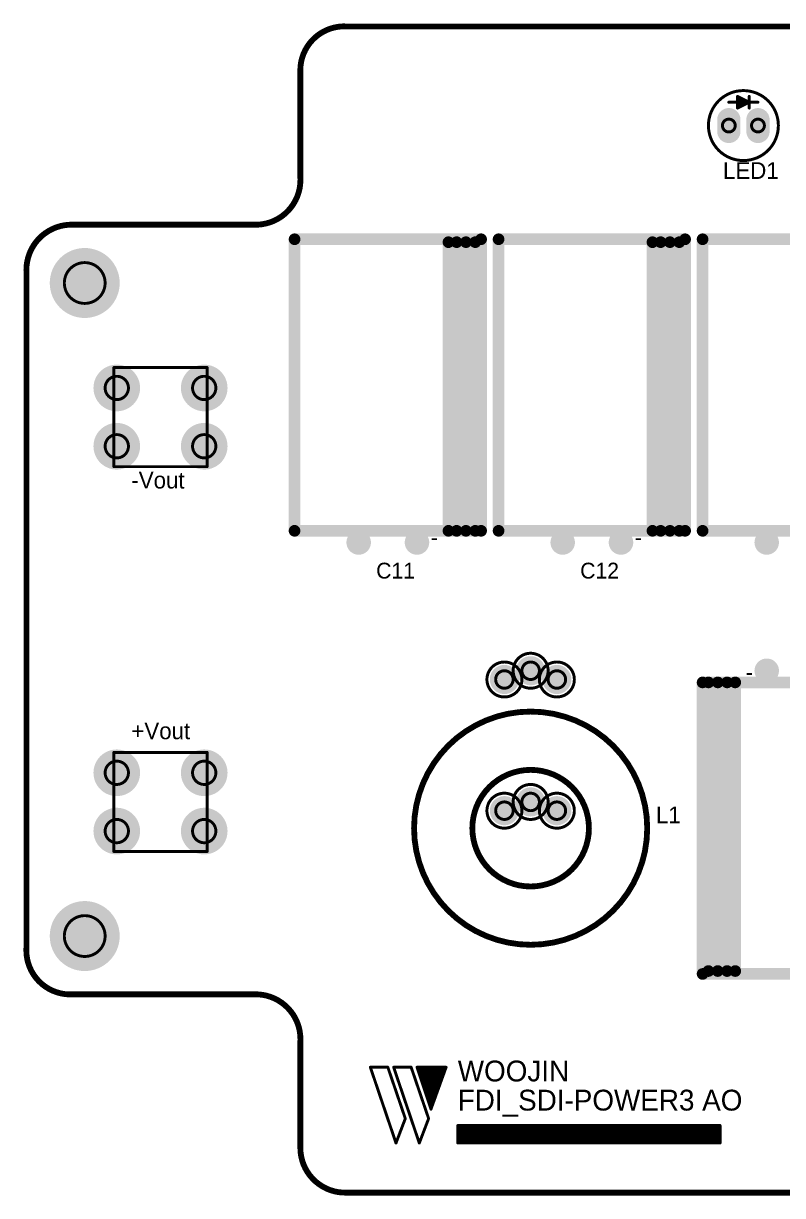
# Model space of a CAD drawing. Extents: x 0 to 128, y 0 to 100.
# Drawn here: x -0.3 to 64.9, y -0.3 to 100.3 of the extents above; entities that cross this region are included whole.
import ezdxf
from ezdxf.enums import TextEntityAlignment as Align

# ---------------------------------------------------------------- set-up
doc = ezdxf.new("R2010")
doc.units = 0
doc.header["$MEASUREMENT"] = 0
for name, color, linetype in [('2DLINES_1', 2, 'Continuous'), ('2DLINES_ALL', 3, 'Continuous'), ('BOARD_OUTLINE', 1, 'Continuous'), ('COMP_OUTLINE_TOP', 9, 'Continuous'), ('PADLAYER_BOTTOM', 6, 'Continuous'), ('PADLAYER_TOP', 5, 'Continuous'), ('TEXT_1', 4, 'Continuous'), ('TOOL_TOP', 7, 'Continuous')]:
    doc.layers.add(name, color=color, linetype=linetype)

msp = doc.modelspace()

# ---------------------------------------------------------------- linework, layer by layer
at = {"layer": '2DLINES_1'}
for points, const_width in [([(62.75, 93.5), (60.25, 93.5)], 0.254), ([(61, 93), (61, 94)], 0.254), ([(61, 94), (62, 93.5)], 0.254), ([(61, 93.25), (61, 93.75)], 0.254), ([(61, 93.75), (61.75, 93.5)], 0.254), ([(62, 93.5), (61, 93)], 0.254), ([(61.75, 93.5), (61, 93.25)], 0.254), ([(62, 93), (62, 94)], 0.254), ([(15.5, 70.75), (7.5, 70.75)], 0.25), ([(7.5, 70.75), (7.5, 62.25)], 0.25), ([(15.5, 62.25), (15.5, 70.75)], 0.25), ([(7.5, 62.25), (15.5, 62.25)], 0.25), ([(15.5, 37.75), (7.5, 37.75)], 0.25), ([(7.5, 37.75), (7.5, 29.25)], 0.25), ([(15.5, 29.25), (15.5, 37.75)], 0.25), ([(7.5, 29.25), (15.5, 29.25)], 0.25), ([(29.5, 10.75), (31.7, 4.25)], 0.25), ([(29.5, 10.75), (31, 10.75)], 0.25), ([(31, 10.75), (32.5, 6.35)], 0.25), ([(31.5, 10.75), (33.7, 4.25)], 0.25), ([(31.5, 10.75), (33, 10.75)], 0.25), ([(33, 10.75), (34.5, 6.35)], 0.25), ([(33.5, 10.75), (34.7, 7.15)], 0.25), ([(33.5, 10.75), (34.7, 7.15)], 0.25), ([(36, 10.75), (33.5, 10.75)], 0.25), ([(33.5, 10.75), (36, 10.75)], 0.25), ([(33.65, 10.6), (35.85, 10.6)], 0.25), ([(33.65, 10.4), (35.85, 10.4)], 0.25), ([(33.75, 10.2), (35.75, 10.2)], 0.25), ([(33.85, 10), (35.65, 10)], 0.25), ([(34.7, 7.15), (36, 10.75)], 0.25), ([(33.85, 9.8), (35.65, 9.8)], 0.25), ([(33.95, 9.6), (35.55, 9.6)], 0.25), ([(34.05, 9.4), (35.45, 9.4)], 0.25), ([(34.15, 9.2), (35.35, 9.2)], 0.25), ([(34.15, 9), (35.25, 9)], 0.25), ([(34.25, 8.8), (35.15, 8.8)], 0.25), ([(34.25, 8.6), (35.15, 8.6)], 0.25), ([(34.35, 8.4), (35.05, 8.4)], 0.25), ([(34.35, 8.2), (35.05, 8.2)], 0.25), ([(34.45, 8), (34.95, 8)], 0.25), ([(34.55, 7.8), (34.85, 7.8)], 0.25), ([(34.55, 7.6), (34.85, 7.6)], 0.25), ([(31.7, 4.25), (32.5, 6.35)], 0.25), ([(33.7, 4.25), (34.5, 6.35)], 0.25), ([(59.5, 5.75), (37, 5.75)], 0.25), ([(37, 5.75), (37, 4.25)], 0.25), ([(37.2, 5.7), (59.4, 5.7)], 0.25), ([(37.2, 4.3), (37.2, 5.7)], 0.25), ([(37.25, 5.5), (59.25, 5.5)], 0.25), ([(37.25, 4.5), (37.25, 5.5)], 0.25), ([(37.4, 5.4), (59.2, 5.4)], 0.25), ([(37.4, 4.6), (37.4, 5.4)], 0.25), ([(37.5, 5.25), (59, 5.25)], 0.25), ([(37.5, 4.75), (37.5, 5.25)], 0.25), ([(37.6, 5.2), (58.9, 5.2)], 0.25), ([(37.6, 4.8), (37.6, 5.2)], 0.25), ([(58.8, 5.1), (37.7, 5.1)], 0.25), ([(37.7, 5.1), (37.7, 4.9)], 0.25), ([(58.8, 4.9), (58.8, 5.1)], 0.25), ([(58.9, 5.2), (58.9, 4.8)], 0.25), ([(59, 5.25), (59, 4.75)], 0.25), ([(59.2, 5.4), (59.2, 4.6)], 0.25), ([(59.25, 5.5), (59.25, 4.5)], 0.25), ([(59.4, 5.7), (59.4, 4.3)], 0.25), ([(59.5, 4.25), (59.5, 5.75)], 0.25), ([(37, 4.25), (59.5, 4.25)], 0.25), ([(59.4, 4.3), (37.2, 4.3)], 0.25), ([(59.25, 4.5), (37.25, 4.5)], 0.25), ([(59.2, 4.6), (37.4, 4.6)], 0.25), ([(59, 4.75), (37.5, 4.75)], 0.25), ([(58.9, 4.8), (37.6, 4.8)], 0.25), ([(37.7, 4.9), (58.8, 4.9)], 0.25)]:
    msp.add_lwpolyline(points, dxfattribs=dict(at, const_width=const_width))
for points, const_width in [([(60.1865, 93.5, 1), (60.3135, 93.5, 1)], 0.127), ([(60.9365, 94, 1), (61.0635, 94, 1)], 0.127), ([(60.9365, 94, 1), (61.0635, 94, 1)], 0.127), ([(60.9365, 93.75, 1), (61.0635, 93.75, 1)], 0.127), ([(60.9365, 93.75, 1), (61.0635, 93.75, 1)], 0.127), ([(61.6865, 93.5, 1), (61.8135, 93.5, 1)], 0.127), ([(61.6865, 93.5, 1), (61.8135, 93.5, 1)], 0.127), ([(61.9365, 94, 1), (62.0635, 94, 1)], 0.127), ([(61.9365, 93.5, 1), (62.0635, 93.5, 1)], 0.127), ([(61.9365, 93.5, 1), (62.0635, 93.5, 1)], 0.127), ([(62.6865, 93.5, 1), (62.8135, 93.5, 1)], 0.127), ([(60.9365, 93.25, 1), (61.0635, 93.25, 1)], 0.127), ([(60.9365, 93.25, 1), (61.0635, 93.25, 1)], 0.127), ([(60.9365, 93, 1), (61.0635, 93, 1)], 0.127), ([(60.9365, 93, 1), (61.0635, 93, 1)], 0.127), ([(61.9365, 93, 1), (62.0635, 93, 1)], 0.127), ([(7.4375, 70.75, 1), (7.5625, 70.75, 1)], 0.125), ([(7.4375, 70.75, 1), (7.5625, 70.75, 1)], 0.125), ([(15.4375, 70.75, 1), (15.5625, 70.75, 1)], 0.125), ([(15.4375, 70.75, 1), (15.5625, 70.75, 1)], 0.125), ([(7.4375, 62.25, 1), (7.5625, 62.25, 1)], 0.125), ([(7.4375, 62.25, 1), (7.5625, 62.25, 1)], 0.125), ([(15.4375, 62.25, 1), (15.5625, 62.25, 1)], 0.125), ([(15.4375, 62.25, 1), (15.5625, 62.25, 1)], 0.125), ([(7.4375, 37.75, 1), (7.5625, 37.75, 1)], 0.125), ([(7.4375, 37.75, 1), (7.5625, 37.75, 1)], 0.125), ([(15.4375, 37.75, 1), (15.5625, 37.75, 1)], 0.125), ([(15.4375, 37.75, 1), (15.5625, 37.75, 1)], 0.125), ([(7.4375, 29.25, 1), (7.5625, 29.25, 1)], 0.125), ([(7.4375, 29.25, 1), (7.5625, 29.25, 1)], 0.125), ([(15.4375, 29.25, 1), (15.5625, 29.25, 1)], 0.125), ([(15.4375, 29.25, 1), (15.5625, 29.25, 1)], 0.125), ([(29.4375, 10.75, 1), (29.5625, 10.75, 1)], 0.125), ([(29.4375, 10.75, 1), (29.5625, 10.75, 1)], 0.125), ([(30.9375, 10.75, 1), (31.0625, 10.75, 1)], 0.125), ([(30.9375, 10.75, 1), (31.0625, 10.75, 1)], 0.125), ([(31.4375, 10.75, 1), (31.5625, 10.75, 1)], 0.125), ([(31.4375, 10.75, 1), (31.5625, 10.75, 1)], 0.125), ([(32.9375, 10.75, 1), (33.0625, 10.75, 1)], 0.125), ([(32.9375, 10.75, 1), (33.0625, 10.75, 1)], 0.125), ([(33.4375, 10.75, 1), (33.5625, 10.75, 1)], 0.125), ([(33.4375, 10.75, 1), (33.5625, 10.75, 1)], 0.125), ([(33.4375, 10.75, 1), (33.5625, 10.75, 1)], 0.125), ([(33.4375, 10.75, 1), (33.5625, 10.75, 1)], 0.125), ([(33.5875, 10.6, 1), (33.7125, 10.6, 1)], 0.125), ([(33.5875, 10.4, 1), (33.7125, 10.4, 1)], 0.125), ([(33.6875, 10.2, 1), (33.8125, 10.2, 1)], 0.125), ([(33.7875, 10, 1), (33.9125, 10, 1)], 0.125), ([(35.5875, 10, 1), (35.7125, 10, 1)], 0.125), ([(35.6875, 10.2, 1), (35.8125, 10.2, 1)], 0.125), ([(35.7875, 10.6, 1), (35.9125, 10.6, 1)], 0.125), ([(35.7875, 10.4, 1), (35.9125, 10.4, 1)], 0.125), ([(35.9375, 10.75, 1), (36.0625, 10.75, 1)], 0.125), ([(35.9375, 10.75, 1), (36.0625, 10.75, 1)], 0.125), ([(35.9375, 10.75, 1), (36.0625, 10.75, 1)], 0.125), ([(33.7875, 9.8, 1), (33.9125, 9.8, 1)], 0.125), ([(33.8875, 9.6, 1), (34.0125, 9.6, 1)], 0.125), ([(33.9875, 9.4, 1), (34.1125, 9.4, 1)], 0.125), ([(34.0875, 9.2, 1), (34.2125, 9.2, 1)], 0.125), ([(34.0875, 9, 1), (34.2125, 9, 1)], 0.125), ([(35.1875, 9, 1), (35.3125, 9, 1)], 0.125), ([(35.2875, 9.2, 1), (35.4125, 9.2, 1)], 0.125), ([(35.3875, 9.4, 1), (35.5125, 9.4, 1)], 0.125), ([(35.4875, 9.6, 1), (35.6125, 9.6, 1)], 0.125), ([(35.5875, 9.8, 1), (35.7125, 9.8, 1)], 0.125), ([(34.1875, 8.8, 1), (34.3125, 8.8, 1)], 0.125), ([(34.1875, 8.6, 1), (34.3125, 8.6, 1)], 0.125), ([(34.2875, 8.4, 1), (34.4125, 8.4, 1)], 0.125), ([(34.2875, 8.2, 1), (34.4125, 8.2, 1)], 0.125), ([(34.3875, 8, 1), (34.5125, 8, 1)], 0.125), ([(34.8875, 8, 1), (35.0125, 8, 1)], 0.125), ([(34.9875, 8.4, 1), (35.1125, 8.4, 1)], 0.125), ([(34.9875, 8.2, 1), (35.1125, 8.2, 1)], 0.125), ([(35.0875, 8.8, 1), (35.2125, 8.8, 1)], 0.125), ([(35.0875, 8.6, 1), (35.2125, 8.6, 1)], 0.125), ([(34.4875, 7.8, 1), (34.6125, 7.8, 1)], 0.125), ([(34.4875, 7.6, 1), (34.6125, 7.6, 1)], 0.125), ([(34.6375, 7.15, 1), (34.7625, 7.15, 1)], 0.125), ([(34.6375, 7.15, 1), (34.7625, 7.15, 1)], 0.125), ([(34.6375, 7.15, 1), (34.7625, 7.15, 1)], 0.125), ([(34.7875, 7.8, 1), (34.9125, 7.8, 1)], 0.125), ([(34.7875, 7.6, 1), (34.9125, 7.6, 1)], 0.125), ([(32.4375, 6.35, 1), (32.5625, 6.35, 1)], 0.125), ([(32.4375, 6.35, 1), (32.5625, 6.35, 1)], 0.125), ([(34.4375, 6.35, 1), (34.5625, 6.35, 1)], 0.125), ([(34.4375, 6.35, 1), (34.5625, 6.35, 1)], 0.125), ([(36.9375, 5.75, 1), (37.0625, 5.75, 1)], 0.125), ([(36.9375, 5.75, 1), (37.0625, 5.75, 1)], 0.125), ([(37.1375, 5.7, 1), (37.2625, 5.7, 1)], 0.125), ([(37.1375, 5.7, 1), (37.2625, 5.7, 1)], 0.125), ([(37.1875, 5.5, 1), (37.3125, 5.5, 1)], 0.125), ([(37.1875, 5.5, 1), (37.3125, 5.5, 1)], 0.125), ([(37.3375, 5.4, 1), (37.4625, 5.4, 1)], 0.125), ([(37.3375, 5.4, 1), (37.4625, 5.4, 1)], 0.125), ([(37.4375, 5.25, 1), (37.5625, 5.25, 1)], 0.125), ([(37.4375, 5.25, 1), (37.5625, 5.25, 1)], 0.125), ([(37.5375, 5.2, 1), (37.6625, 5.2, 1)], 0.125), ([(37.5375, 5.2, 1), (37.6625, 5.2, 1)], 0.125), ([(37.6375, 5.1, 1), (37.7625, 5.1, 1)], 0.125), ([(37.6375, 5.1, 1), (37.7625, 5.1, 1)], 0.125), ([(58.7375, 5.1, 1), (58.8625, 5.1, 1)], 0.125), ([(58.7375, 5.1, 1), (58.8625, 5.1, 1)], 0.125), ([(58.8375, 5.2, 1), (58.9625, 5.2, 1)], 0.125), ([(58.8375, 5.2, 1), (58.9625, 5.2, 1)], 0.125), ([(58.9375, 5.25, 1), (59.0625, 5.25, 1)], 0.125), ([(58.9375, 5.25, 1), (59.0625, 5.25, 1)], 0.125), ([(59.1375, 5.4, 1), (59.2625, 5.4, 1)], 0.125), ([(59.1375, 5.4, 1), (59.2625, 5.4, 1)], 0.125), ([(59.1875, 5.5, 1), (59.3125, 5.5, 1)], 0.125), ([(59.1875, 5.5, 1), (59.3125, 5.5, 1)], 0.125), ([(59.3375, 5.7, 1), (59.4625, 5.7, 1)], 0.125), ([(59.3375, 5.7, 1), (59.4625, 5.7, 1)], 0.125), ([(59.4375, 5.75, 1), (59.5625, 5.75, 1)], 0.125), ([(59.4375, 5.75, 1), (59.5625, 5.75, 1)], 0.125), ([(31.6375, 4.25, 1), (31.7625, 4.25, 1)], 0.125), ([(31.6375, 4.25, 1), (31.7625, 4.25, 1)], 0.125), ([(33.6375, 4.25, 1), (33.7625, 4.25, 1)], 0.125), ([(33.6375, 4.25, 1), (33.7625, 4.25, 1)], 0.125), ([(36.9375, 4.25, 1), (37.0625, 4.25, 1)], 0.125), ([(36.9375, 4.25, 1), (37.0625, 4.25, 1)], 0.125), ([(37.1375, 4.3, 1), (37.2625, 4.3, 1)], 0.125), ([(37.1375, 4.3, 1), (37.2625, 4.3, 1)], 0.125), ([(37.1875, 4.5, 1), (37.3125, 4.5, 1)], 0.125), ([(37.1875, 4.5, 1), (37.3125, 4.5, 1)], 0.125), ([(37.3375, 4.6, 1), (37.4625, 4.6, 1)], 0.125), ([(37.3375, 4.6, 1), (37.4625, 4.6, 1)], 0.125), ([(37.4375, 4.75, 1), (37.5625, 4.75, 1)], 0.125), ([(37.4375, 4.75, 1), (37.5625, 4.75, 1)], 0.125), ([(37.5375, 4.8, 1), (37.6625, 4.8, 1)], 0.125), ([(37.5375, 4.8, 1), (37.6625, 4.8, 1)], 0.125), ([(37.6375, 4.9, 1), (37.7625, 4.9, 1)], 0.125), ([(37.6375, 4.9, 1), (37.7625, 4.9, 1)], 0.125), ([(58.7375, 4.9, 1), (58.8625, 4.9, 1)], 0.125), ([(58.7375, 4.9, 1), (58.8625, 4.9, 1)], 0.125), ([(58.8375, 4.8, 1), (58.9625, 4.8, 1)], 0.125), ([(58.8375, 4.8, 1), (58.9625, 4.8, 1)], 0.125), ([(58.9375, 4.75, 1), (59.0625, 4.75, 1)], 0.125), ([(58.9375, 4.75, 1), (59.0625, 4.75, 1)], 0.125), ([(59.1375, 4.6, 1), (59.2625, 4.6, 1)], 0.125), ([(59.1375, 4.6, 1), (59.2625, 4.6, 1)], 0.125), ([(59.1875, 4.5, 1), (59.3125, 4.5, 1)], 0.125), ([(59.1875, 4.5, 1), (59.3125, 4.5, 1)], 0.125), ([(59.3375, 4.3, 1), (59.4625, 4.3, 1)], 0.125), ([(59.3375, 4.3, 1), (59.4625, 4.3, 1)], 0.125), ([(59.4375, 4.25, 1), (59.5625, 4.25, 1)], 0.125), ([(59.4375, 4.25, 1), (59.5625, 4.25, 1)], 0.125)]:
    msp.add_lwpolyline(points, format="xyb", close=True, dxfattribs=dict(at, const_width=const_width))
at = {"layer": '2DLINES_1', "const_width": 0.5}
msp.add_lwpolyline([(33.25, 31.25, 1), (53.25, 31.25, 1), (33.25, 31.25)], format="xyb", dxfattribs=at)
at = {"layer": '2DLINES_ALL', "const_width": 0.5}
msp.add_lwpolyline([(38.25, 31.25, 1), (48.25, 31.25, 1), (38.25, 31.25)], format="xyb", dxfattribs=at)
at = {"layer": 'BOARD_OUTLINE', "const_width": 0.5}
for points in [[(23.49276, 96.23366, -0.43248), (27.5, 100)], [(27.5, 100), (105.5, 100, -0.420361)], [(23.5, 96, -0.015491), (23.49276, 96.23366, -0.43248)], [(19.5, 83, 0.426521), (23.50336, 86.83929, 0.010459)], [(23.50336, 86.83929, 0.010459), (23.5, 87)], [(-0.00201, 79.125, -0.42369), (4, 83)], [(4, 83), (19.5, 83, 0.426521)], [(0, 79), (-0.00201, 79.125, -0.42369)], [(-0.00714, 20.76786, -0.015384), (0, 21)], [(4, 17, -0.432353), (-0.00714, 20.76786, -0.015384)], [(19.5, 17), (4, 17, -0.432353)], [(23.50336, 13.16072, 0.426521), (19.5, 17)], [(23.5, 13, 0.01046), (23.50336, 13.16072, 0.426521)], [(23.5, 4), (23.5, 13, 0.01046)], [(23.49663, 3.83909, -0.010472), (23.5, 4)], [(27.5, 0, -0.426536), (23.49663, 3.83909, -0.010472)], [(105.5, 0), (27.5, 0, -0.426536)]]:
    msp.add_lwpolyline(points, format="xyb", dxfattribs=at)
at = {"layer": 'BOARD_OUTLINE', "const_width": 0.25}
for points in [[(27.375, 100, 1), (27.625, 100, 1)], [(27.375, 100, 1), (27.625, 100, 1)], [(23.36776, 96.23366, 1), (23.61776, 96.23366, 1)], [(23.36776, 96.23366, 1), (23.61776, 96.23366, 1)], [(23.375, 96, 1), (23.625, 96, 1)], [(23.375, 96, 1), (23.625, 96, 1)], [(23.375, 87, 1), (23.625, 87, 1)], [(23.375, 87, 1), (23.625, 87, 1)], [(23.37836, 86.83929, 1), (23.62836, 86.83929, 1)], [(23.37836, 86.83929, 1), (23.62836, 86.83929, 1)], [(3.875, 83, 1), (4.125, 83, 1)], [(3.875, 83, 1), (4.125, 83, 1)], [(19.375, 83, 1), (19.625, 83, 1)], [(19.375, 83, 1), (19.625, 83, 1)], [(-0.12701, 79.125, 1), (0.12299, 79.125, 1)], [(-0.12701, 79.125, 1), (0.12299, 79.125, 1)], [(-0.125, 79, 1), (0.125, 79, 1)], [(-0.125, 79, 1), (0.125, 79, 1)], [(-0.125, 21, 1), (0.125, 21, 1)], [(-0.125, 21, 1), (0.125, 21, 1)], [(-0.13214, 20.76786, 1), (0.11786, 20.76786, 1)], [(-0.13214, 20.76786, 1), (0.11786, 20.76786, 1)], [(3.875, 17, 1), (4.125, 17, 1)], [(3.875, 17, 1), (4.125, 17, 1)], [(19.375, 17, 1), (19.625, 17, 1)], [(19.375, 17, 1), (19.625, 17, 1)], [(23.375, 13, 1), (23.625, 13, 1)], [(23.375, 13, 1), (23.625, 13, 1)], [(23.37836, 13.16072, 1), (23.62836, 13.16072, 1)], [(23.37836, 13.16072, 1), (23.62836, 13.16072, 1)], [(23.37163, 3.83909, 1), (23.62163, 3.83909, 1)], [(23.37163, 3.83909, 1), (23.62163, 3.83909, 1)], [(23.375, 4, 1), (23.625, 4, 1)], [(23.375, 4, 1), (23.625, 4, 1)], [(27.375, 0, 1), (27.625, 0, 1)], [(27.375, 0, 1), (27.625, 0, 1)]]:
    msp.add_lwpolyline(points, format="xyb", close=True, dxfattribs=at)
at = {"layer": 'BOARD_OUTLINE', "const_width": 0.5}
for points in [[(23.5, 87), (23.5, 96)], [(0, 21), (0, 79)]]:
    msp.add_lwpolyline(points, dxfattribs=at)
at = {"layer": 'COMP_OUTLINE_TOP', "const_width": 0.254}
for points in [[(58.5, 91.5, 1), (64.5, 91.5, 1), (58.5, 91.5)], [(41.75, 44.75, 1), (44.75, 44.75, 1), (41.75, 44.75)], [(39.5, 44, 1), (42.5, 44, 1), (39.5, 44)], [(44, 44, 1), (47, 44, 1), (44, 44)], [(39.5, 32.75, 1), (42.5, 32.75, 1), (39.5, 32.75)], [(41.75, 33.5, 1), (44.75, 33.5, 1), (41.75, 33.5)], [(44, 32.75, 1), (47, 32.75, 1), (44, 32.75)]]:
    msp.add_lwpolyline(points, format="xyb", dxfattribs=at)
at = {"layer": 'COMP_OUTLINE_TOP', "const_width": 1}
for points in [[(23, 56.75), (23, 81.75)], [(23, 81.75), (39, 81.75)], [(36.2, 81.5), (36.2, 56.75)], [(36.9, 81.5), (36.9, 56.75)], [(37.7, 56.75), (37.7, 81.5)], [(38.5, 81.5), (38.5, 56.75)], [(39, 81.75), (39, 56.75)], [(40.5, 56.75), (40.5, 81.75)], [(40.5, 81.75), (56.5, 81.75)], [(53.7, 81.5), (53.7, 56.75)], [(54.4, 81.5), (54.4, 56.75)], [(55.2, 56.75), (55.2, 81.5)], [(56, 81.5), (56, 56.75)], [(56.5, 81.75), (56.5, 56.75)], [(58, 56.75), (58, 81.75)], [(58, 81.75), (74, 81.75)], [(39, 56.75), (23, 56.75)], [(56.5, 56.75), (40.5, 56.75)], [(74, 56.75), (58, 56.75)], [(58.00001, 18.75), (58, 43.75)], [(58, 43.75), (74, 43.75)], [(58.50001, 19), (58.5, 43.75)], [(59.3, 43.75), (59.30001, 19)], [(60.10001, 19), (60.1, 43.75)], [(60.80001, 19), (60.8, 43.75)], [(74.00001, 18.75), (58.00001, 18.75)]]:
    msp.add_lwpolyline(points, dxfattribs=at)
at = {"layer": 'COMP_OUTLINE_TOP', "const_width": 0.5}
for points in [[(22.75, 81.75, 1), (23.25, 81.75, 1)], [(22.75, 81.75, 1), (23.25, 81.75, 1)], [(35.95, 81.5, 1), (36.45, 81.5, 1)], [(36.65, 81.5, 1), (37.15, 81.5, 1)], [(37.45, 81.5, 1), (37.95, 81.5, 1)], [(38.25, 81.5, 1), (38.75, 81.5, 1)], [(38.75, 81.75, 1), (39.25, 81.75, 1)], [(38.75, 81.75, 1), (39.25, 81.75, 1)], [(40.25, 81.75, 1), (40.75, 81.75, 1)], [(40.25, 81.75, 1), (40.75, 81.75, 1)], [(53.45, 81.5, 1), (53.95, 81.5, 1)], [(54.15, 81.5, 1), (54.65, 81.5, 1)], [(54.95, 81.5, 1), (55.45, 81.5, 1)], [(55.75, 81.5, 1), (56.25, 81.5, 1)], [(56.25, 81.75, 1), (56.75, 81.75, 1)], [(56.25, 81.75, 1), (56.75, 81.75, 1)], [(57.75, 81.75, 1), (58.25, 81.75, 1)], [(57.75, 81.75, 1), (58.25, 81.75, 1)], [(22.75, 56.75, 1), (23.25, 56.75, 1)], [(22.75, 56.75, 1), (23.25, 56.75, 1)], [(35.95, 56.75, 1), (36.45, 56.75, 1)], [(36.65, 56.75, 1), (37.15, 56.75, 1)], [(37.45, 56.75, 1), (37.95, 56.75, 1)], [(38.25, 56.75, 1), (38.75, 56.75, 1)], [(38.75, 56.75, 1), (39.25, 56.75, 1)], [(38.75, 56.75, 1), (39.25, 56.75, 1)], [(40.25, 56.75, 1), (40.75, 56.75, 1)], [(40.25, 56.75, 1), (40.75, 56.75, 1)], [(53.45, 56.75, 1), (53.95, 56.75, 1)], [(54.15, 56.75, 1), (54.65, 56.75, 1)], [(54.95, 56.75, 1), (55.45, 56.75, 1)], [(55.75, 56.75, 1), (56.25, 56.75, 1)], [(56.25, 56.75, 1), (56.75, 56.75, 1)], [(56.25, 56.75, 1), (56.75, 56.75, 1)], [(57.75, 56.75, 1), (58.25, 56.75, 1)], [(57.75, 56.75, 1), (58.25, 56.75, 1)], [(57.75, 43.75, 1), (58.25, 43.75, 1)], [(57.75, 43.75, 1), (58.25, 43.75, 1)], [(58.25, 43.75, 1), (58.75, 43.75, 1)], [(59.05, 43.75, 1), (59.55, 43.75, 1)], [(59.85, 43.75, 1), (60.35, 43.75, 1)], [(60.55, 43.75, 1), (61.05, 43.75, 1)], [(57.75001, 18.75, 1), (58.25001, 18.75, 1)], [(57.75001, 18.75, 1), (58.25001, 18.75, 1)], [(58.25001, 19, 1), (58.75001, 19, 1)], [(59.05001, 19, 1), (59.55001, 19, 1)], [(59.85001, 19, 1), (60.35001, 19, 1)], [(60.55001, 19, 1), (61.05001, 19, 1)]]:
    msp.add_lwpolyline(points, format="xyb", close=True, dxfattribs=at)
at = {"layer": 'PADLAYER_BOTTOM'}
for points, const_width in [([(59.75, 92, 1), (60.75, 92, 1)], 1), ([(62.25, 92, 1), (63.25, 92, 1)], 1), ([(59.75, 91, 1), (60.75, 91, 1)], 1), ([(62.25, 91, 1), (63.25, 91, 1)], 1), ([(3.5, 78, 1), (6.5, 78, 1)], 3), ([(6.75, 69, 1), (8.75, 69, 1)], 2), ([(14.25, 69, 1), (16.25, 69, 1)], 2), ([(6.75, 64, 1), (8.75, 64, 1)], 2), ([(14.25, 64, 1), (16.25, 64, 1)], 2), ([(28, 55.75, 1), (29, 55.75, 1)], 1), ([(33, 55.75, 1), (34, 55.75, 1)], 1), ([(45.5, 55.75, 1), (46.5, 55.75, 1)], 1), ([(50.5, 55.75, 1), (51.5, 55.75, 1)], 1), ([(63, 55.75, 1), (64, 55.75, 1)], 1), ([(40.375, 44, 1), (41.625, 44, 1)], 1.25), ([(42.625, 44.75, 1), (43.875, 44.75, 1)], 1.25), ([(44.875, 44, 1), (46.125, 44, 1)], 1.25), ([(63, 44.75, 1), (64, 44.75, 1)], 1), ([(6.75, 36, 1), (8.75, 36, 1)], 2), ([(14.25, 36, 1), (16.25, 36, 1)], 2), ([(42.625, 33.5, 1), (43.875, 33.5, 1)], 1.25), ([(40.375, 32.75, 1), (41.625, 32.75, 1)], 1.25), ([(44.875, 32.75, 1), (46.125, 32.75, 1)], 1.25), ([(6.75, 31, 1), (8.75, 31, 1)], 2), ([(14.25, 31, 1), (16.25, 31, 1)], 2), ([(3.5, 22, 1), (6.5, 22, 1)], 3)]:
    msp.add_lwpolyline(points, format="xyb", close=True, dxfattribs=dict(at, const_width=const_width))
for points in [[(61.25, 91), (61.25, 92), (59.25, 91), (59.25, 92)], [(63.75, 91), (63.75, 92), (61.75, 91), (61.75, 92)]]:
    msp.add_solid(points, dxfattribs=at)
at = {"layer": 'PADLAYER_TOP'}
for points, const_width in [([(59.75, 92, 1), (60.75, 92, 1)], 1), ([(62.25, 92, 1), (63.25, 92, 1)], 1), ([(59.75, 91, 1), (60.75, 91, 1)], 1), ([(62.25, 91, 1), (63.25, 91, 1)], 1), ([(3.5, 78, 1), (6.5, 78, 1)], 3), ([(6.75, 69, 1), (8.75, 69, 1)], 2), ([(14.25, 69, 1), (16.25, 69, 1)], 2), ([(6.75, 64, 1), (8.75, 64, 1)], 2), ([(14.25, 64, 1), (16.25, 64, 1)], 2), ([(28, 55.75, 1), (29, 55.75, 1)], 1), ([(33, 55.75, 1), (34, 55.75, 1)], 1), ([(45.5, 55.75, 1), (46.5, 55.75, 1)], 1), ([(50.5, 55.75, 1), (51.5, 55.75, 1)], 1), ([(63, 55.75, 1), (64, 55.75, 1)], 1), ([(40.375, 44, 1), (41.625, 44, 1)], 1.25), ([(42.625, 44.75, 1), (43.875, 44.75, 1)], 1.25), ([(44.875, 44, 1), (46.125, 44, 1)], 1.25), ([(63, 44.75, 1), (64, 44.75, 1)], 1), ([(6.75, 36, 1), (8.75, 36, 1)], 2), ([(14.25, 36, 1), (16.25, 36, 1)], 2), ([(42.625, 33.5, 1), (43.875, 33.5, 1)], 1.25), ([(40.375, 32.75, 1), (41.625, 32.75, 1)], 1.25), ([(44.875, 32.75, 1), (46.125, 32.75, 1)], 1.25), ([(6.75, 31, 1), (8.75, 31, 1)], 2), ([(14.25, 31, 1), (16.25, 31, 1)], 2), ([(3.5, 22, 1), (6.5, 22, 1)], 3)]:
    msp.add_lwpolyline(points, format="xyb", close=True, dxfattribs=dict(at, const_width=const_width))
for points in [[(61.25, 91), (61.25, 92), (59.25, 91), (59.25, 92)], [(63.75, 91), (63.75, 92), (61.75, 91), (61.75, 92)]]:
    msp.add_solid(points, dxfattribs=at)
at = {"layer": 'TOOL_TOP'}
for points, const_width in [([(59.7, 91.5, 1), (60.8, 91.5, 1), (59.7, 91.5)], 0.254), ([(62.2, 91.5, 1), (63.3, 91.5, 1), (62.2, 91.5)], 0.254), ([(3.25, 78, 1), (6.75, 78, 1), (3.25, 78)], 0.25), ([(6.75, 69, 1), (8.75, 69, 1), (6.75, 69)], 0.25), ([(14.25, 69, 1), (16.25, 69, 1), (14.25, 69)], 0.25), ([(6.75, 64, 1), (8.75, 64, 1), (6.75, 64)], 0.25), ([(14.25, 64, 1), (16.25, 64, 1), (14.25, 64)], 0.25), ([(27.95, 55.75, 1), (29.05, 55.75, 1), (27.95, 55.75)], 1), ([(32.95, 55.75, 1), (34.05, 55.75, 1), (32.95, 55.75)], 1), ([(45.45, 55.75, 1), (46.55, 55.75, 1), (45.45, 55.75)], 1), ([(50.45, 55.75, 1), (51.55, 55.75, 1), (50.45, 55.75)], 1), ([(62.95, 55.75, 1), (64.05, 55.75, 1), (62.95, 55.75)], 1), ([(42.5, 44.75, 1), (44, 44.75, 1), (42.5, 44.75)], 0.254), ([(62.95, 44.75, 1), (64.05, 44.75, 1), (62.95, 44.75)], 1), ([(40.25, 44, 1), (41.75, 44, 1), (40.25, 44)], 0.254), ([(44.75, 44, 1), (46.25, 44, 1), (44.75, 44)], 0.254), ([(6.75, 36, 1), (8.75, 36, 1), (6.75, 36)], 0.25), ([(14.25, 36, 1), (16.25, 36, 1), (14.25, 36)], 0.25), ([(42.5, 33.5, 1), (44, 33.5, 1), (42.5, 33.5)], 0.254), ([(40.25, 32.75, 1), (41.75, 32.75, 1), (40.25, 32.75)], 0.254), ([(44.75, 32.75, 1), (46.25, 32.75, 1), (44.75, 32.75)], 0.254), ([(6.75, 31, 1), (8.75, 31, 1), (6.75, 31)], 0.25), ([(14.25, 31, 1), (16.25, 31, 1), (14.25, 31)], 0.25), ([(3.25, 22, 1), (6.75, 22, 1), (3.25, 22)], 0.25)]:
    msp.add_lwpolyline(points, format="xyb", dxfattribs=dict(at, const_width=const_width))

# ---------------------------------------------------------------- texts
at = {"layer": 'TEXT_1'}
for s, height, p in [('LED1', 1.42858, (59.75, 86.5)), ('-Vout', 1.42858, (9, 59.95)), ('-', 1.42858, (34.675, 55.05)), ('-', 1.42858, (52.175, 55.05)), ('C11', 1.357151, (30, 52.25)), ('C12', 1.357151, (47.5, 52.25)), ('+Vout', 1.42858, (9, 38.45)), ('WOOJIN', 1.785725, (37, 9)), ('FDI_SDI-POWER3 AO', 1.785725, (37, 6.5))]:
    msp.add_text(s, height=height, dxfattribs=at).set_placement(p, align=Align.BOTTOM_LEFT)
for s, rotation, p in [('-', 180.000019, (62.325, 45.45)), ('L1', 359.999982, (54, 31.25))]:
    msp.add_text(s, height=1.42858, rotation=rotation, dxfattribs=at).set_placement(p, align=Align.BOTTOM_LEFT)

doc.saveas('drawing.dxf')
